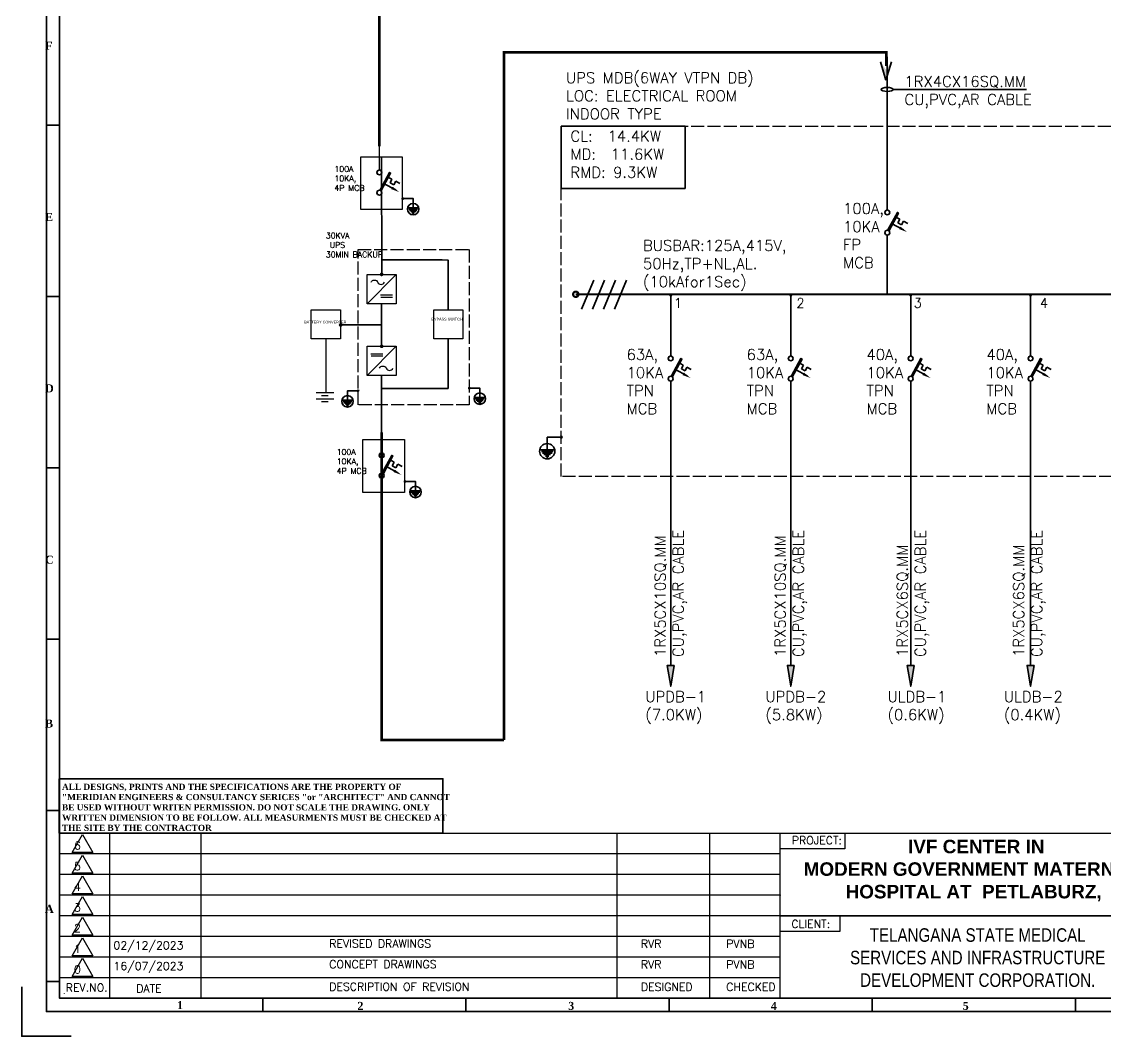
# Model space of a CAD drawing. Header units: millimetres. Extents: x 1047 to 1398, y 1192 to 1562.
# Drawn here: x 1046.5 to 1246.5, y 1191.9 to 1379.1 of the extents above; entities that cross this region are included whole.
import ezdxf
from ezdxf.lldxf.tags import DXFTag

# ---------------------------------------------------------------- set-up
doc = ezdxf.new("R2010")
doc.units = ezdxf.units.MM
doc.linetypes.add('ACAD_ISO02W100', pattern=[15, 12, -3])
doc.layers.add('TEXT', color=7, linetype='Continuous')
doc.layers.add('TITLE', color=7, linetype='Continuous')
doc.styles.get("Standard").update_dxf_attribs({"font": 'arial.ttf'})
doc.styles.add('style1', font='', dxfattribs={"width": 0.8})
doc.styles.add('Times-Roman', font='times.ttf')
doc.styles.get('style1').set_extended_font_data('Swis721 Ex BT')
tags = doc.linetypes.add('HIDDEN', pattern=[0.375, 0.25, -0.125]).pattern_tags.tags
tags[6:7] = [DXFTag(74, 4), DXFTag(75, 0), DXFTag(340, '0'), DXFTag(46, 1.0), DXFTag(50, 0.0), DXFTag(44, 0.0), DXFTag(45, 0.0)]
tags[4:5] = [DXFTag(74, 4), DXFTag(75, 0), DXFTag(340, '0'), DXFTag(46, 1.0), DXFTag(50, 0.0), DXFTag(44, 0.0), DXFTag(45, 0.0)]

# ---------------------------------------------------------------- blocks, each defined once
blk = doc.blocks.new('EARTH')
h = blk.add_hatch(color=3)
h.dxf.hatch_style = 2
h.paths.add_polyline_path([(-0.11, 0.11), (-0.16, 0), (0, 0)])
h = blk.add_hatch(color=3)
h.dxf.hatch_style = 2
h.paths.add_polyline_path([(-0.16, 0), (-0.11, -0.11), (0, 0)])
h = blk.add_hatch(color=3)
h.dxf.hatch_style = 2
h.paths.add_polyline_path([(0, 0.16), (-0.11, 0.11), (0, 0)])
h = blk.add_hatch(color=3)
h.dxf.hatch_style = 2
h.paths.add_polyline_path([(-0.11, -0.11), (0, -0.16), (0, 0)])
h = blk.add_hatch(color=3)
h.dxf.hatch_style = 2
h.paths.add_polyline_path([(0.11, 0.11), (0, 0.16), (0, 0)])
h = blk.add_hatch(color=3)
h.dxf.hatch_style = 2
h.paths.add_polyline_path([(0.16, 0), (0.11, 0.11), (0, 0)])
h = blk.add_hatch(color=3)
h.dxf.hatch_style = 2
h.paths.add_polyline_path([(0, -0.16), (0.11, -0.11), (0, 0)])
h = blk.add_hatch(color=3)
h.dxf.hatch_style = 2
h.paths.add_polyline_path([(0.11, -0.11), (0.16, 0), (0, 0)])
at = {"color": 3, "lineweight": 35}
for points in [[(0, 0), (-2.58, 0), (-2.58, -2.31)], [(-3.81, -2.31), (-1.35, -2.31)], [(-3.66, -2.65), (-1.49, -2.65)], [(-3.45, -2.94), (-1.7, -2.94)], [(-3.2, -3.22), (-1.96, -3.22)], [(-2.89, -3.49), (-2.27, -3.49)], [(-2.73, -3.77), (-2.42, -3.77)]]:
    blk.add_lwpolyline(points, dxfattribs=at)
for points in [[(-0.11, 0.11), (-0.16, 0), (0, 0)], [(-0.16, 0), (-0.11, -0.11), (0, 0)], [(0, 0.16), (-0.11, 0.11), (0, 0)], [(-0.11, -0.11), (0, -0.16), (0, 0)], [(0.11, 0.11), (0, 0.16), (0, 0)], [(0.16, 0), (0.11, 0.11), (0, 0)], [(0, -0.16), (0.11, -0.11), (0, 0)], [(0.11, -0.11), (0.16, 0), (0, 0)]]:
    blk.add_lwpolyline(points, close=True, dxfattribs=at)
blk.add_circle((-2.58, -2.59), 1.41, dxfattribs=at)
blk = doc.blocks.new('MCB')
h = blk.add_hatch(color=5)
h.dxf.hatch_style = 2
h.paths.add_polyline_path([(0.327519, -3.787175), (0.125871, -3.678484), (1.864995, -0.451908), (2.066642, -0.560599)])
h = blk.add_hatch(color=5)
h.dxf.hatch_style = 2
h.paths.add_polyline_path([(2.437518, -3.07654), (2.180872, -3.525626), (3.656506, -4.070985)])
at = {"color": 5, "lineweight": 35}
for points in [[(0.458187, -0.458188), (0.323991, -0.134196), (0, 0), (-0.323956, -0.134196), (-0.458188, -0.458188), (-0.323956, -0.782143), (0, -0.91634), (0.323991, -0.782143)], [(0.327519, -3.787175), (0.125871, -3.678484), (1.864995, -0.451908), (2.066642, -0.560599)], [(0.458187, -4.19354), (0.323991, -3.869584), (0, -3.735387), (-0.323956, -3.869584), (-0.458188, -4.19354), (-0.323956, -4.517531), (0, -4.651728), (0.323991, -4.517531)]]:
    blk.add_lwpolyline(points, close=True, dxfattribs=at)
for points in [[(2.316268, -1.713724), (1.429279, -1.235604)], [(2.318561, -1.708891), (1.964125, -2.366504)], [(3.011593, -3.677496), (0.763834, -2.465952)], [(2.642552, -2.732193), (1.964125, -2.366504)], [(3.000092, -2.06883), (2.642552, -2.732193)], [(3.784988, -2.491916), (3.000092, -2.06883)]]:
    blk.add_lwpolyline(points, dxfattribs=at)
blk = doc.blocks.new('DIRE')
h = blk.add_hatch(color=5)
h.dxf.hatch_style = 2
h.paths.add_polyline_path([(1024.19, 530.99), (1025.19, 529.51), (1025.19, 527.57)])
h = blk.add_hatch(color=5)
h.dxf.hatch_style = 2
h.paths.add_polyline_path([(1026.2, 530.99), (1025.19, 529.51), (1025.19, 527.57)])
at = {"color": 5, "lineweight": 35}
for points in [[(1025.19, 527.57), (1024.19, 530.99)], [(1025.19, 527.57), (1026.2, 530.99)]]:
    blk.add_lwpolyline(points, dxfattribs=at)
blk = doc.blocks.new('LOGO2')
at = {"color": 153, "lineweight": 35}
for points in [[(-657.85, 501.65), (-657.85, -182.45), (-8.66, -182.45), (-8.66, 501.65)], [(-653.23, 497.02), (-653.23, -177.82), (-13.29, -177.82), (-13.29, 497.02)]]:
    blk.add_lwpolyline(points, close=True, dxfattribs=at)
for points in [[(-657.85, 127.85), (-653.23, 127.85)], [(-657.85, 67.88), (-653.23, 67.88)], [(-657.85, 7.91), (-653.23, 7.91)], [(-657.85, -52.06), (-653.23, -52.06)], [(-657.85, -112.02), (-653.23, -112.02)], [(-649.19, -191.12), (-666.52, -191.12), (-666.52, -173.79)], [(-657.85, -171.99), (-653.23, -171.99)], [(-582.12, -182.45), (-582.12, -177.82)], [(-511.02, -182.45), (-511.02, -177.82)], [(-439.92, -182.45), (-439.92, -177.82)], [(-368.81, -182.45), (-368.81, -177.82)], [(-297.71, -182.45), (-297.71, -177.82)]]:
    blk.add_lwpolyline(points, dxfattribs=at)
at = {"layer": 'TITLE', "color": 153}
for p, q in [((-13.29, -177.82), (-653.23, -177.82)), ((-651.52, -176.11), (-651.52, -176.03)), ((-651.52, -182.56), (-651.52, -182.47))]:
    blk.add_line(p, q, dxfattribs=at)
at = {"layer": 'TITLE', "color": 153, "char_height": 2.8008, "width": 8.5079, "attachment_point": 1}
for s, insert in [('{\\Fromans|c0; \\fTimes New Roman|b1|i0|c0|p18;F}', (-660.27, 157.03)), ('{\\Fromans|c0; \\fTimes New Roman|b1|i0|c0|p18;E}', (-660.27, 97.06)), ('{\\Fromans|c0; \\fTimes New Roman|b1|i0|c0|p18;D}', (-660.27, 37.09)), ('{\\Fromans|c0; \\fTimes New Roman|b1|i0|c0|p18;C}', (-660.27, -22.88)), ('{\\Fromans|c0; \\fTimes New Roman|b1|i0|c0|p18;B}', (-660.27, -80.24)), ('{\\Fromans|c0; \\fTimes New Roman|b1|i0|c0|p18;A}', (-660.27, -145.12)), ('{\\Fromans.shx|c228; \\fTimes New Roman|b1|i0|c0|p18;1}', (-614.11, -178.81)), ('{\\fTimes New Roman|b1|i0|c0|p18; 2}', (-550.08, -179.07)), ('{\\fTimes New Roman|b1|i0|c0|p18;3}', (-475.25, -179.07)), ('{\\fTimes New Roman|b1|i0|c0|p18; 4}', (-405.37, -179.07)), ('{\\fTimes New Roman|b1|i0|c0|p18; 5}', (-338.22, -179.07))]:
    blk.add_mtext(s, dxfattribs=dict(at, insert=insert))

msp = doc.modelspace()

# ---------------------------------------------------------------- hatches: boundary and pattern name
h = msp.add_hatch(color=0)
h.dxf.hatch_style = 2
h.paths.add_polyline_path([(1166.17, 1328.79), (1166.12, 1328.67), (1166.29, 1328.67)])
h = msp.add_hatch(color=0)
h.dxf.hatch_style = 2
h.paths.add_polyline_path([(1166.12, 1328.67), (1166.17, 1328.55), (1166.29, 1328.66)])
h = msp.add_hatch(color=0)
h.dxf.hatch_style = 2
h.paths.add_polyline_path([(1166.29, 1328.83), (1166.17, 1328.79), (1166.29, 1328.67)])
h = msp.add_hatch(color=0)
h.dxf.hatch_style = 2
h.paths.add_polyline_path([(1166.17, 1328.55), (1166.29, 1328.5), (1166.29, 1328.66)])
h = msp.add_hatch(color=0)
h.dxf.hatch_style = 2
h.paths.add_polyline_path([(1166.41, 1328.79), (1166.29, 1328.83), (1166.29, 1328.67)])
h = msp.add_hatch(color=0)
h.dxf.hatch_style = 2
h.paths.add_polyline_path([(1166.46, 1328.67), (1166.41, 1328.79), (1166.29, 1328.67)])
h = msp.add_hatch(color=0)
h.dxf.hatch_style = 2
h.paths.add_polyline_path([(1166.41, 1328.55), (1166.46, 1328.67), (1166.29, 1328.67)])
h = msp.add_hatch(color=0)
h.dxf.hatch_style = 2
h.paths.add_polyline_path([(1166.29, 1328.5), (1166.41, 1328.55), (1166.29, 1328.66)])
h = msp.add_hatch(color=0)
h.dxf.hatch_style = 2
h.paths.add_polyline_path([(1188.34, 1328.79), (1188.29, 1328.67), (1188.45, 1328.67)])
h = msp.add_hatch(color=0)
h.dxf.hatch_style = 2
h.paths.add_polyline_path([(1188.29, 1328.67), (1188.34, 1328.55), (1188.45, 1328.66)])
h = msp.add_hatch(color=0)
h.dxf.hatch_style = 2
h.paths.add_polyline_path([(1188.45, 1328.83), (1188.34, 1328.79), (1188.45, 1328.67)])
h = msp.add_hatch(color=0)
h.dxf.hatch_style = 2
h.paths.add_polyline_path([(1188.34, 1328.55), (1188.45, 1328.5), (1188.45, 1328.66)])
h = msp.add_hatch(color=0)
h.dxf.hatch_style = 2
h.paths.add_polyline_path([(1188.57, 1328.79), (1188.45, 1328.83), (1188.45, 1328.67)])
h = msp.add_hatch(color=0)
h.dxf.hatch_style = 2
h.paths.add_polyline_path([(1188.45, 1328.5), (1188.57, 1328.55), (1188.46, 1328.66)])
h = msp.add_hatch(color=0)
h.dxf.hatch_style = 2
h.paths.add_polyline_path([(1188.62, 1328.67), (1188.57, 1328.79), (1188.46, 1328.67)])
h = msp.add_hatch(color=0)
h.dxf.hatch_style = 2
h.paths.add_polyline_path([(1188.57, 1328.55), (1188.62, 1328.67), (1188.46, 1328.67)])
h = msp.add_hatch(color=0)
h.dxf.hatch_style = 2
h.paths.add_polyline_path([(1210.46, 1328.79), (1210.41, 1328.67), (1210.57, 1328.67)])
h = msp.add_hatch(color=0)
h.dxf.hatch_style = 2
h.paths.add_polyline_path([(1210.41, 1328.67), (1210.46, 1328.55), (1210.57, 1328.66)])
h = msp.add_hatch(color=0)
h.dxf.hatch_style = 2
h.paths.add_polyline_path([(1210.57, 1328.83), (1210.46, 1328.79), (1210.57, 1328.67)])
h = msp.add_hatch(color=0)
h.dxf.hatch_style = 2
h.paths.add_polyline_path([(1210.46, 1328.55), (1210.57, 1328.5), (1210.57, 1328.66)])
h = msp.add_hatch(color=0)
h.dxf.hatch_style = 2
h.paths.add_polyline_path([(1210.69, 1328.79), (1210.57, 1328.83), (1210.57, 1328.67)])
h = msp.add_hatch(color=0)
h.dxf.hatch_style = 2
h.paths.add_polyline_path([(1210.57, 1328.5), (1210.69, 1328.55), (1210.58, 1328.66)])
h = msp.add_hatch(color=0)
h.dxf.hatch_style = 2
h.paths.add_polyline_path([(1210.74, 1328.67), (1210.69, 1328.79), (1210.58, 1328.67)])
h = msp.add_hatch(color=0)
h.dxf.hatch_style = 2
h.paths.add_polyline_path([(1210.69, 1328.55), (1210.74, 1328.67), (1210.58, 1328.67)])
h = msp.add_hatch(color=0)
h.dxf.hatch_style = 2
h.paths.add_polyline_path([(1232.57, 1328.79), (1232.52, 1328.67), (1232.68, 1328.67)])
h = msp.add_hatch(color=0)
h.dxf.hatch_style = 2
h.paths.add_polyline_path([(1232.52, 1328.67), (1232.57, 1328.55), (1232.68, 1328.66)])
h = msp.add_hatch(color=0)
h.dxf.hatch_style = 2
h.paths.add_polyline_path([(1232.69, 1328.83), (1232.57, 1328.79), (1232.68, 1328.67)])
h = msp.add_hatch(color=0)
h.dxf.hatch_style = 2
h.paths.add_polyline_path([(1232.57, 1328.55), (1232.69, 1328.5), (1232.69, 1328.66)])
h = msp.add_hatch(color=0)
h.dxf.hatch_style = 2
h.paths.add_polyline_path([(1232.8, 1328.79), (1232.69, 1328.83), (1232.69, 1328.67)])
h = msp.add_hatch(color=0)
h.dxf.hatch_style = 2
h.paths.add_polyline_path([(1232.85, 1328.67), (1232.8, 1328.79), (1232.69, 1328.67)])
h = msp.add_hatch(color=0)
h.dxf.hatch_style = 2
h.paths.add_polyline_path([(1232.8, 1328.55), (1232.85, 1328.67), (1232.69, 1328.67)])
h = msp.add_hatch(color=0)
h.dxf.hatch_style = 2
h.paths.add_polyline_path([(1232.69, 1328.5), (1232.8, 1328.55), (1232.69, 1328.66)])
h = msp.add_hatch(color=5)
h.dxf.hatch_style = 2
h.paths.add_polyline_path([(1166.93, 1260.31), (1166.29, 1256.47), (1165.65, 1260.31)])
h = msp.add_hatch(color=5)
h.dxf.hatch_style = 2
h.paths.add_polyline_path([(1189.09, 1260.31), (1188.45, 1256.47), (1187.81, 1260.31)])
h = msp.add_hatch(color=5)
h.dxf.hatch_style = 2
h.paths.add_polyline_path([(1211.21, 1260.31), (1210.57, 1256.47), (1209.93, 1260.31)])
h = msp.add_hatch(color=5)
h.dxf.hatch_style = 2
h.paths.add_polyline_path([(1233.33, 1260.31), (1232.69, 1256.47), (1232.05, 1260.31)])

# ---------------------------------------------------------------- linework, layer by layer
at = {"color": 5, "lineweight": 35}
for p, q in [((1206.25, 1344.36), (1206.25, 1372.61)), ((1112.91, 1354.19), (1112.95, 1332.62)), ((1112.94, 1327.07), (1112.94, 1319.05)), ((1105.37, 1323.14), (1112.94, 1323.14)), ((1112.94, 1313.81), (1112.94, 1301.7))]:
    msp.add_line(p, q, dxfattribs=at)
for p, q in [((1112.53, 1351.74), (1112.53, 1356.08)), ((1112.94, 1299.53), (1112.94, 1303.87))]:
    msp.add_line(p, q)
at = {"color": 3}
for p, q in [((1110.24, 1327.07), (1115.64, 1332.47)), ((1110.24, 1313.81), (1115.64, 1319.21)), ((1100.84, 1310.67, 0), (1104.12, 1310.67, 0)), ((1101.84, 1310.12, 0), (1103.1, 1310.12, 0)), ((1100.84, 1309.54, 0), (1104.12, 1309.54, 0)), ((1101.84, 1308.99, 0), (1103.1, 1308.99, 0))]:
    msp.add_line(p, q, dxfattribs=at)
at = {"color": 7}
for p, q in [((1112.72, 1328.71, 0), (1114.93, 1328.71, 0)), ((1110.94, 1317.83, 0), (1113.15, 1317.83, 0))]:
    msp.add_line(p, q, dxfattribs=at)
at = {"color": 7, "linetype": 'HIDDEN', "ltscale": 200}
for p, q in [((1112.77, 1328.3, 0), (1114.97, 1328.3, 0)), ((1110.99, 1317.43, 0), (1113.19, 1317.43, 0))]:
    msp.add_line(p, q, dxfattribs=at)
at = {"color": 3, "const_width": 0.5}
msp.add_lwpolyline([(1112.53, 1356.08), (1112.53, 1382.07), (1133.37, 1382.07), (1133.37, 1396.43)], dxfattribs=at)
at = {"color": 3, "const_width": 0.5, "elevation": 0}
for points in [[(1135.52, 1246.54), (1135.52, 1373.48), (1206.09, 1373.48), (1206.09, 1370.95)], [(1112.94, 1303.33), (1112.94, 1246.54), (1135.52, 1246.54)]]:
    msp.add_lwpolyline(points, dxfattribs=at)
at = {"color": 5, "lineweight": 35}
for points in [[(1223.27, 1366.6), (1207.38, 1366.6)], [(1231.94, 1366.6), (1207.38, 1366.6)], [(1206.25, 1328.8), (1206.25, 1339.71)], [(1156.11, 1331.38), (1153.88, 1326.06)], [(1166.29, 1328.67), (1166.29, 1317.37)], [(1188.45, 1328.67), (1188.45, 1317.37)], [(1210.57, 1328.67), (1210.57, 1317.37)], [(1232.69, 1328.67), (1232.69, 1317.37)], [(1166.29, 1260.31), (1166.29, 1312.77)], [(1188.45, 1260.31), (1188.45, 1312.77)], [(1210.57, 1260.31), (1210.57, 1312.77)], [(1232.69, 1260.31), (1232.69, 1312.77)]]:
    msp.add_lwpolyline(points, dxfattribs=at)
at = {"color": 5, "linetype": 'ACAD_ISO02W100', "ltscale": 0.2}
msp.add_lwpolyline([(1146.08, 1359.82), (1295.74, 1359.82), (1295.74, 1295.18), (1146.08, 1295.18)], close=True, dxfattribs=at)
at = {"color": 0, "lineweight": 35}
for points in [[(1146.08, 1359.82), (1168.94, 1359.82), (1168.94, 1348.33), (1146.08, 1348.33)], [(1166.17, 1328.79), (1166.12, 1328.67), (1166.29, 1328.67)], [(1166.12, 1328.67), (1166.17, 1328.55), (1166.29, 1328.66)], [(1166.29, 1328.83), (1166.17, 1328.79), (1166.29, 1328.67)], [(1166.17, 1328.55), (1166.29, 1328.5), (1166.29, 1328.66)], [(1166.41, 1328.79), (1166.29, 1328.83), (1166.29, 1328.67)], [(1166.46, 1328.67), (1166.41, 1328.79), (1166.29, 1328.67)], [(1166.41, 1328.55), (1166.46, 1328.67), (1166.29, 1328.67)], [(1166.29, 1328.5), (1166.41, 1328.55), (1166.29, 1328.66)], [(1188.34, 1328.79), (1188.29, 1328.67), (1188.45, 1328.67)], [(1188.29, 1328.67), (1188.34, 1328.55), (1188.45, 1328.66)], [(1188.45, 1328.83), (1188.34, 1328.79), (1188.45, 1328.67)], [(1188.34, 1328.55), (1188.45, 1328.5), (1188.45, 1328.66)], [(1188.57, 1328.79), (1188.45, 1328.83), (1188.45, 1328.67)], [(1188.45, 1328.5), (1188.57, 1328.55), (1188.46, 1328.66)], [(1188.62, 1328.67), (1188.57, 1328.79), (1188.46, 1328.67)], [(1188.57, 1328.55), (1188.62, 1328.67), (1188.46, 1328.67)], [(1210.46, 1328.79), (1210.41, 1328.67), (1210.57, 1328.67)], [(1210.41, 1328.67), (1210.46, 1328.55), (1210.57, 1328.66)], [(1210.57, 1328.83), (1210.46, 1328.79), (1210.57, 1328.67)], [(1210.46, 1328.55), (1210.57, 1328.5), (1210.57, 1328.66)], [(1210.69, 1328.79), (1210.57, 1328.83), (1210.57, 1328.67)], [(1210.57, 1328.5), (1210.69, 1328.55), (1210.58, 1328.66)], [(1210.74, 1328.67), (1210.69, 1328.79), (1210.58, 1328.67)], [(1210.69, 1328.55), (1210.74, 1328.67), (1210.58, 1328.67)], [(1232.57, 1328.79), (1232.52, 1328.67), (1232.68, 1328.67)], [(1232.52, 1328.67), (1232.57, 1328.55), (1232.68, 1328.66)], [(1232.69, 1328.83), (1232.57, 1328.79), (1232.68, 1328.67)], [(1232.57, 1328.55), (1232.69, 1328.5), (1232.69, 1328.66)], [(1232.8, 1328.79), (1232.69, 1328.83), (1232.69, 1328.67)], [(1232.85, 1328.67), (1232.8, 1328.79), (1232.69, 1328.67)], [(1232.8, 1328.55), (1232.85, 1328.67), (1232.69, 1328.67)], [(1232.69, 1328.5), (1232.8, 1328.55), (1232.69, 1328.66)]]:
    msp.add_lwpolyline(points, close=True, dxfattribs=at)
at = {"color": 6}
for points in [[(1109.08, 1354.19), (1116.75, 1354.19), (1116.75, 1344.42), (1109.08, 1344.42)], [(1109.49, 1301.98), (1117.16, 1301.98), (1117.16, 1292.21), (1109.49, 1292.21)]]:
    msp.add_lwpolyline(points, close=True, dxfattribs=at)
at = {"color": 5, "linetype": 'ACAD_ISO02W100', "ltscale": 0.2, "elevation": 0}
msp.add_lwpolyline([(1108.58, 1337.05), (1129.11, 1337.05), (1129.11, 1308.43), (1108.58, 1308.43)], close=True, dxfattribs=at)
at = {"color": 5, "lineweight": 35, "elevation": 0}
for points in [[(1112.89, 1335.14), (1124.14, 1335.14), (1125.21, 1335.11), (1125.21, 1325.96)], [(1112.94, 1311.43), (1125.21, 1311.43), (1125.21, 1320.56)]]:
    msp.add_lwpolyline(points, dxfattribs=at)
at = {"color": 6, "lineweight": 25}
for points in [[(1110.24, 1327.07), (1110.24, 1332.47), (1115.64, 1332.47), (1115.64, 1327.07)], [(1110.24, 1313.81), (1110.24, 1319.21), (1115.64, 1319.21), (1115.64, 1313.81)]]:
    msp.add_lwpolyline(points, close=True, dxfattribs=at)
at = {"color": 6, "lineweight": 25, "const_width": 0.338}
for points in [[(1112.77, 1332.47, 1), (1113.1, 1332.47, 1)], [(1105.2, 1323.14, 1), (1105.54, 1323.14, 1)], [(1112.77, 1319.21, 1), (1113.1, 1319.21, 1)]]:
    msp.add_lwpolyline(points, format="xyb", close=True, dxfattribs=at)
at = {"color": 4, "lineweight": 25}
for points in [[(1110.98, 1331.03, -0.643285), (1112.21, 1331.03, 0.643285), (1113.44, 1331.03, 0.643285)], [(1112.56, 1315.16, -0.643285), (1113.79, 1315.16, 0.643285), (1115.02, 1315.16, 0.643285)]]:
    msp.add_lwpolyline(points, format="xyb", dxfattribs=at)
at = {"color": 1, "lineweight": 35}
msp.add_lwpolyline([(1152.07, 1331.38), (1149.83, 1326.06)], dxfattribs=at)
at = {"color": 107, "lineweight": 35}
msp.add_lwpolyline([(1154.09, 1331.38), (1151.85, 1326.06)], dxfattribs=at)
at = {"color": 0, "lineweight": 35}
msp.add_lwpolyline([(1158.13, 1331.38), (1155.9, 1326.06)], dxfattribs=at)
at = {"color": 5, "const_width": 0.4}
msp.add_lwpolyline([(1148.77, 1328.31, 1), (1148.77, 1329.29, 1), (1148.77, 1328.31, 1)], format="xyb", dxfattribs=at)
msp.add_lwpolyline([(1148.77, 1328.8), (1287.57, 1328.8)], dxfattribs=at)
at = {"color": 7, "lineweight": 25}
for points in [[(1099.94, 1320.56), (1099.94, 1325.96), (1105.34, 1325.96), (1105.34, 1320.56)], [(1122.55, 1320.56), (1122.55, 1325.96), (1127.95, 1325.96), (1127.95, 1320.56)]]:
    msp.add_lwpolyline(points, close=True, dxfattribs=at)
for points in [[(1102.62, 1320.56), (1102.62, 1318.88)], [(1102.62, 1318.88), (1102.62, 1310.67)]]:
    msp.add_lwpolyline(points, dxfattribs=at)
at = {"color": 5, "lineweight": 35}
for points in [[(1166.93, 1260.31), (1166.29, 1256.47), (1165.65, 1260.31)], [(1189.09, 1260.31), (1188.45, 1256.47), (1187.81, 1260.31)], [(1211.21, 1260.31), (1210.57, 1256.47), (1209.93, 1260.31)], [(1233.33, 1260.31), (1232.69, 1256.47), (1232.05, 1260.31)]]:
    msp.add_lwpolyline(points, close=True, dxfattribs=at)
at = {"color": 153, "lineweight": 35}
msp.add_lwpolyline([(1053.45, 1239.41), (1124.24, 1239.41), (1124.24, 1229.33), (1053.45, 1229.33)], close=True, dxfattribs=at)
at = {"color": 5, "lineweight": 35}
msp.add_ellipse((1206.25, 1366.6), major_axis=(1.13, 0), ratio=0.328899, start_param=0, end_param=6.283185, dxfattribs=at)
msp.add_ellipse((1206.25, 1366.6), major_axis=(1.13, 0), ratio=0.328899, start_param=0, end_param=6.283185, dxfattribs=at)
at = {"layer": 'TITLE', "color": 153}
for p, q in [((1053.45, 1229.33), (1390.84, 1229.33)), ((1053.45, 1229.33), (1390.84, 1229.33)), ((1062.69, 1229.36), (1062.69, 1198.87)), ((1079.61, 1198.85), (1079.61, 1229.33)), ((1156.4, 1198.85), (1156.4, 1229.33)), ((1173.49, 1198.85), (1173.49, 1229.33)), ((1186.47, 1229.33), (1198.4, 1229.33)), ((1186.47, 1226.44), (1186.47, 1229.33)), ((1186.47, 1198.85), (1186.47, 1229.33)), ((1186.47, 1229.33), (1324.07, 1229.33)), ((1186.47, 1198.85), (1186.47, 1228.8)), ((1198.4, 1229.33), (1198.4, 1226.44)), ((1198.4, 1226.44), (1186.47, 1226.44)), ((1186.47, 1225.52), (1053.45, 1225.52)), ((1186.47, 1221.71), (1053.45, 1221.71)), ((1186.47, 1217.9), (1053.45, 1217.9)), ((1186.47, 1217.84), (1186.47, 1217.96)), ((1186.47, 1217.96), (1186.47, 1217.84)), ((1186.47, 1215.01), (1186.47, 1217.9)), ((1186.47, 1214.09), (1053.45, 1214.09)), ((1186.47, 1214.09), (1255.27, 1214.09)), ((1255.27, 1214.09), (1186.47, 1214.09)), ((1197.5, 1214.09), (1197.5, 1211.2)), ((1186.47, 1210.28), (1053.45, 1210.28)), ((1197.5, 1211.22), (1186.47, 1211.22)), ((1186.47, 1206.47), (1053.45, 1206.47)), ((1186.47, 1202.66), (1053.45, 1202.66)), ((1186.47, 1202.66), (1053.45, 1202.66))]:
    msp.add_line(p, q, dxfattribs=at)
for points in [[(1057.74, 1229.12), (1059.66, 1225.8), (1055.82, 1225.8), (1057.74, 1229.12)], [(1057.74, 1225.31), (1059.66, 1221.99), (1055.82, 1221.99), (1057.74, 1225.31)], [(1057.74, 1221.5), (1059.66, 1218.17), (1055.82, 1218.17), (1057.74, 1221.5)], [(1057.74, 1217.69), (1059.66, 1214.36), (1055.82, 1214.36), (1057.74, 1217.69)], [(1057.74, 1213.88), (1059.66, 1210.55), (1055.82, 1210.55), (1057.74, 1213.88)], [(1057.74, 1210.07), (1059.66, 1206.74), (1055.82, 1206.74), (1057.74, 1210.07)], [(1057.74, 1206.26), (1059.66, 1202.93), (1055.82, 1202.93), (1057.74, 1206.26)]]:
    msp.add_lwpolyline(points, dxfattribs=at)

# ---------------------------------------------------------------- block references
for name, p, xscale, yscale, zscale in [('LOGO2', (1397.92, 1292.63), 0.5272261147577082, 0.5272261147577082, 0.5272261147577082), ('EARTH', (1108.58, 1311, 0), 0.75, 0.75, 0.75)]:
    msp.add_blockref(name, p, dxfattribs=dict(xscale=xscale, yscale=yscale, zscale=zscale))
for name, p in [('DIRE', (180.82, 840.74)), ('MCB', (1112.53, 1351.74)), ('MCB', (1206.25, 1344.36)), ('MCB', (1166.29, 1317.42)), ('MCB', (1188.45, 1317.42)), ('MCB', (1210.57, 1317.42)), ('MCB', (1232.69, 1317.42)), ('EARTH', (1146.08, 1302.43)), ('MCB', (1112.94, 1299.53))]:
    msp.add_blockref(name, p)
at = {"color": 3, "xscale": -0.75, "yscale": 0.75, "zscale": 0.75}
for p in [(1116.83, 1346.47, 0), (1129.11, 1311.48, 0), (1117.24, 1294.26, 0)]:
    msp.add_blockref('EARTH', p, dxfattribs=at)

# ---------------------------------------------------------------- texts
at = {"color": 1, "char_height": 0.5, "width": 20.8678, "attachment_point": 2}
for s, insert in [('{\\C7;BATTERY CONVERTER}', (1102.54, 1323.92, 0)), ('{\\C7;BYPASS SWITCH}', (1125.01, 1324.46, 0))]:
    msp.add_mtext(s, dxfattribs=dict(at, insert=insert))
at = {"layer": 'TEXT'}
for s, insert, char_height, width, attachment_point, style in [('{\\Fromans|c0;\\C1;UPS MDB(6WAY VTPN DB)\\PLOC: ELECTRICAL ROOM\\PINDOOR TYPE}', (1146.96, 1369.76), 2, 41.7632, 1, 'Times-Roman'), ('\\A1;{\\Fromans.shx|c0;1RX4CX16SQ.MM \\PCU,PVC,AR CABLE}', (1209.42, 1369.08), 2, 37.7145, 1, 'Times-Roman'), ('\\A1;{\\Fromans.shx|c0;\\C1;CL:  14.4KW\\PMD:  11.6KW\\PRMD: 9.3KW}', (1147.78, 1358.99), 2, 31.6587, 1, 'Times-Roman'), ('\\A1;{\\Fromans.shx;100A\\P10KA,\\P4P MCB}', (1104.23, 1352.45), 1.05, 13.4145, 1, 'Times-Roman'), ('\\A1;{\\Fromans.shx;100A,\\P10KA\\PFP\\PMCB}', (1198.09, 1345.63), 2, 14.3444, 1, 'Times-Roman'), ('\\A1;{\\Fromans.shx;30KVA\\P UPS\\P30MIN BACKUP}', (1102.64, 1340.17, 0), 1.05, 13.4145, 1, 'Times-Roman'), ('\\A1;{\\Fromans.shx;BUSBAR:125A,415V,\\P50Hz,TP+NL,AL.\\P(10kAfor1Sec)}', (1161.17, 1338.8), 2, 35.884, 1, 'Times-Roman'), ('\\A1;{\\Fromans.shx;63A,\\P10KA\\PTPN\\PMCB}', (1158.14, 1318.68), 2, 14.3444, 1, 'Times-Roman'), ('\\A1;{\\Fromans.shx;63A,\\P10KA\\PTPN\\PMCB}', (1180.3, 1318.68), 2, 14.3444, 1, 'Times-Roman'), ('\\A1;{\\Fromans.shx;40A,\\P10KA\\PTPN\\PMCB}', (1202.42, 1318.68), 2, 14.3444, 1, 'Times-Roman'), ('\\A1;{\\Fromans.shx|c0;40A,\\P10KA\\PTPN\\PMCB}', (1224.53, 1318.68), 2, 14.3444, 1, 'Times-Roman'), ('\\A1;{\\Fromans.shx;100A\\P10KA,\\P4P MCB}', (1104.64, 1300.24), 1.05, 13.4145, 1, 'Times-Roman'), ('\\A1;{\\Fromans.shx|c0;UPDB-1\\P(7.0KW)}', (1161.6, 1255.55), 2, 18.6047, 1, 'Times-Roman'), ('\\A1;{\\Fromans.shx|c0;UPDB-2\\P(5.8KW)}', (1183.76, 1255.55), 2, 18.6047, 1, 'Times-Roman'), ('\\A1;{\\Fromans.shx|c0;ULDB-1\\P(0.6KW)}', (1206.29, 1255.55), 2, 18.6047, 1, 'Times-Roman'), ('\\A1;{\\Fromans.shx|c0;ULDB-2\\P(0.4KW)}', (1227.76, 1255.55), 2, 18.6047, 1, 'Times-Roman'), ('{\\W1;\\fArial|b1|i0|c0|p34; IVF CENTER IN\\PMODERN GOVERNMENT MATERNITY HOSPITAL AT  PETLABURZ, }', (1222.19, 1222.45), 2.4958, 78.7141, 5, 'style1'), ('{\\fArial|b0|i0|c0|p34;TELANGANA STATE MEDICAL SERVICES AND INFRASTRUCTURE DEVELOPMENT CORPORATION.}', (1222.94, 1206.38, 5.3), 2.4958, 53.082, 5, 'style1')]:
    msp.add_mtext(s, dxfattribs=dict(at, insert=insert, char_height=char_height, width=width, attachment_point=attachment_point, style=style))
at = {"layer": 'TEXT', "char_height": 2, "width": 0.2401, "attachment_point": 1}
for s, insert in [('{\\Fromans|c0;\\H0.875x;1}', (1166.87, 1328.08)), ('{\\Fromans|c0;\\H0.875x;2}', (1189.48, 1328.08)), ('{\\Fromans|c0;\\H0.875x;3}', (1211.13, 1328.08)), ('{\\Fromans|c0;\\H0.875x;4}', (1234.42, 1328.08))]:
    msp.add_mtext(s, dxfattribs=dict(at, insert=insert))
at = {"layer": 'TEXT', "char_height": 2, "width": 33.0634, "attachment_point": 1, "rotation": 90, "style": 'Times-Roman'}
for s, insert in [('\\A1;{\\Fromans.shx|c0;1RX5CX10SQ.MM \\PCU,PVC,AR CABLE}', (1163.33, 1261.86)), ('\\A1;{\\Fromans.shx|c0;1RX5CX10SQ.MM \\PCU,PVC,AR CABLE}', (1185.49, 1261.86)), ('\\A1;{\\Fromans.shx|c0;1RX5CX6SQ.MM \\PCU,PVC,AR CABLE}', (1208.02, 1261.86)), ('\\A1;{\\Fromans.shx|c0;1RX5CX6SQ.MM \\PCU,PVC,AR CABLE}', (1229.49, 1261.86))]:
    msp.add_mtext(s, dxfattribs=dict(at, insert=insert))
at = {"layer": 'TITLE', "color": 153, "attachment_point": 1}
for s, insert, char_height, width in [('{\\fTimes New Roman|b1|i0|c0|p18;ALL DESIGNS, PRINTS AND THE SPECIFICATIONS ARE THE PROPERTY OF  "MERIDIAN ENGINEERS & CONSULTANCY SERICES "or "ARCHITECT" AND CANNOT BE USED WITHOUT WRITEN PERMISSION. DO NOT SCALE THE DRAWING. ONLY WRITTEN DIMENSION TO BE FOLLOW. ALL MEASURMENTS MUST BE CHECKED AT THE SITE BY THE CONTRACTOR}', (1053.95, 1238.48), 1.13587, 71.5948), ('{\\Fromans.shx|c228;PROJECT:}', (1188.64, 1228.78), 1.4766, 11.1082), ('{\\FSwis721 BdCnOul BT|c0; \\Fromans.shx|c228;6}', (1055.69, 1227.8), 1.4766, 4.449), ('{\\FSwis721 BdCnOul BT|c0; \\Fromans.shx|c228;5}', (1055.69, 1223.99), 1.4766, 4.449), ('{\\FSwis721 BdCnOul BT|c0; \\Fromans.shx|c228;4}', (1055.69, 1220.18), 1.4766, 4.449), ('{\\FSwis721 BdCnOul BT|c0; \\Fromans.shx|c228;3}', (1055.69, 1216.37), 1.4766, 4.449), ('{\\FSwis721 BdCnOul BT|c0; \\Fromans.shx|c228;2}', (1055.69, 1212.56), 1.4766, 4.449), ('{\\Fromans|c0;CLIENT:}', (1188.55, 1213.34), 1.4766, 27.6496), ('{\\FSwis721 BdCnOul BT|c0; \\Fromans.shx|c228;1}', (1055.69, 1208.75), 1.4766, 4.449), ('{\\Fromans.shx|c0;02/12/2023}', (1063.45, 1209.39), 1.4766, 6.3981), ('{\\Fromans.shx|c228;REVISED DRAWINGS}', (1103.27, 1209.72), 1.4766, 32.3418), ('{\\Fromans.shx|c228;RVR}', (1160.78, 1209.68), 1.4766, 11.9088), ('{\\Fromans.shx|c228;PVNB}', (1176.54, 1209.68), 1.4766, 9.5605), ('{\\Fromans.shx|c228;CONCEPT DRAWINGS}', (1103.27, 1205.91), 1.4766, 32.3418), ('{\\FSwis721 BdCnOul BT|c0; \\Fromans.shx|c228;0}', (1055.69, 1204.94), 1.4766, 4.449), ('{\\Fromans.shx|c0;16/07/2023}', (1063.45, 1205.58), 1.4766, 6.3981), ('{\\Fromans.shx|c228;RVR}', (1160.78, 1205.87), 1.4766, 11.9088), ('{\\Fromans.shx|c228;PVNB}', (1176.54, 1205.87), 1.4766, 9.5605), ('{\\Fromans.shx|c228;REV.NO.}', (1054.65, 1201.59), 1.4766, 7.3181), ('{\\Fromans.shx|c228;DATE}', (1067.65, 1201.43), 1.4766, 6.3981), ('{\\Fromans.shx|c228;DESCRIPTION OF REVISION}', (1103.27, 1201.76), 1.4766, 32.3418), ('{\\Fromans.shx|c228;DESIGNED}', (1160.78, 1201.72), 1.4766, 11.9088), ('{\\Fromans.shx|c228;CHECKED}', (1176.54, 1201.72), 1.4766, 9.5605)]:
    msp.add_mtext(s, dxfattribs=dict(at, insert=insert, char_height=char_height, width=width))

doc.saveas('drawing.dxf')
